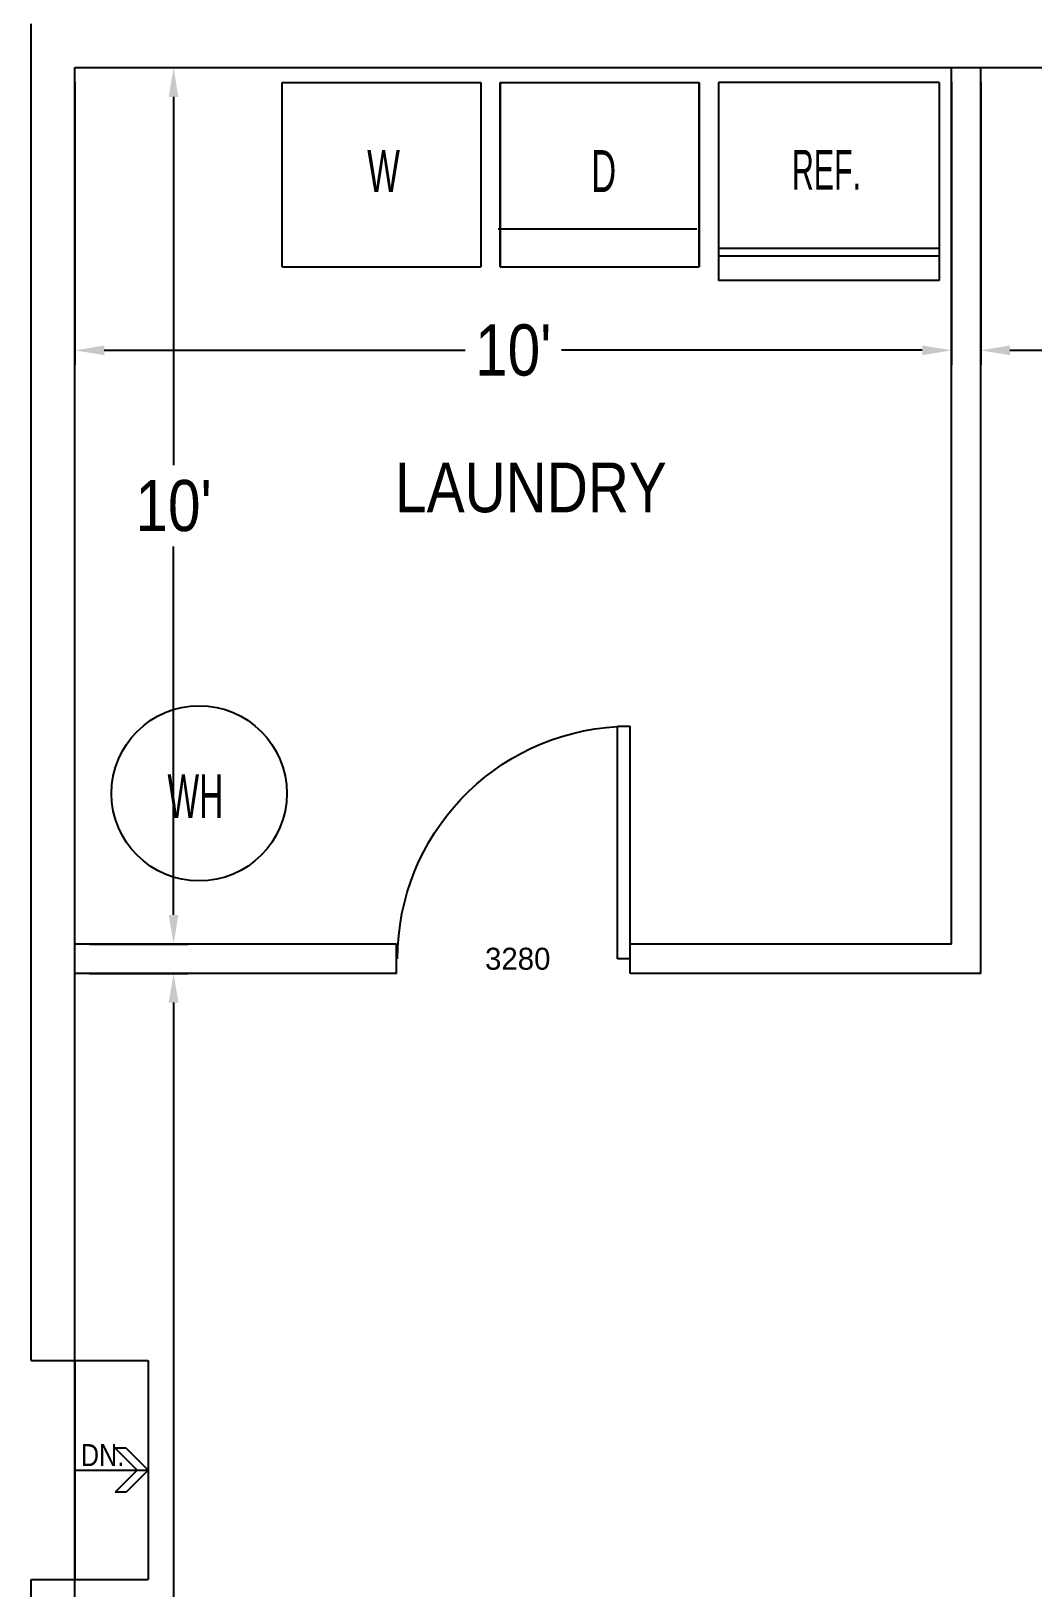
# Model space of a CAD drawing. Header units: inches. Extents: x -1842 to 12195, y -2228 to 2193.
# Drawn here: x 5038 to 5175.1, y 806.4 to 1019.5 of the extents above; entities that cross this region are included whole.
import ezdxf

# ---------------------------------------------------------------- set-up
doc = ezdxf.new("R2010")
doc.units = ezdxf.units.IN
doc.header["$LTSCALE"] = 6
doc.header["$MEASUREMENT"] = 0
for name, color, linetype in [('BUILT-INS', 13, 'Continuous'), ('CABS', 23, 'Continuous'), ('Title Block', 7, 'Continuous'), ('TITLES', 3, 'Continuous'), ('TXT', 4, 'Continuous'), ('windows', 4, 'Continuous')]:
    doc.layers.add(name, color=color, linetype=linetype)
doc.styles.add('ARCHSTYL', font='ARIALN.TTF', dxfattribs={"height": 5})
doc.styles.add('HS-DESIGN-TTLB', font='GOTHIC.TTF')
doc.styles.get("Standard").update_dxf_attribs({"font": 'ARIALN.TTF'})
doc.dimstyles.get("Standard").update_dxf_attribs({"dimtxt": 7, "dimasz": 4, "dimexe": 2, "dimexo": 2, "dimgap": 2, "dimtad": 0, "dimtih": 1, "dimtoh": 1, "dimdec": 0, "dimzin": 0, "dimdsep": 46, "dimlunit": 4, "dimtxsty": 'Standard', "dimcen": 0.09, "dimclrd": 3, "dimclre": 3, "dimclrt": 3, "dimadec": 0, "dimazin": 0, "dimtfac": 1, "dimtdec": 0, "dimtofl": 0, "dimtmove": 0, "dimatfit": 3, "dimfxl": 1, "dimtolj": 1, "dimtzin": 0, "dimarcsym": 0})

# ---------------------------------------------------------------- blocks, each defined once
blk = doc.blocks.new('door')
at = {"layer": 'windows'}
for p, q in [((9950.29, 7178.88), (9948.56, 7178.88)), ((9948.56, 7178.88), (9948.56, 7146.97)), ((9950.29, 7178.88), (9948.56, 7178.88)), ((9950.29, 7178.88), (9950.29, 7146.97)), ((9948.56, 7146.97), (9950.29, 7146.97))]:
    blk.add_line(p, q, dxfattribs=at)
blk.add_arc((9950.29, 7178.88), 31.9, 180, 266.8995, dxfattribs=at)
blk = doc.blocks.new('*D79')
at = {"layer": 'Defpoints', "color": 0, "transparency": 16777216}
for p in [(5043.96, 1014.48), (5043.96, 894.48), (5057.46, 894.48)]:
    blk.add_point(p, dxfattribs=at)
at = {"layer": 'Title Block', "color": 3, "lineweight": -2, "transparency": 16777216}
for p, q in [((5045.96, 1014.48), (5059.46, 1014.48)), ((5057.46, 1010.48), (5057.46, 960.05)), ((5057.46, 898.48), (5057.46, 948.9)), ((5045.96, 894.48), (5059.46, 894.48))]:
    blk.add_line(p, q, dxfattribs=at)
at = {"layer": 'Title Block', "color": 3, "transparency": 16777216}
for points in [[(5056.79, 1010.48), (5058.12, 1010.48), (5057.46, 1014.48)], [(5056.79, 898.48), (5058.12, 898.48), (5057.46, 894.48)]]:
    blk.add_solid(points, dxfattribs=at)
at = {"layer": 'Title Block', "color": 3, "transparency": 16777216, "insert": (5057.46, 954.48), "char_height": 7, "attachment_point": 5}
blk.add_mtext("\\A1;10'", dxfattribs=at)
blk = doc.blocks.new('*D80')
at = {"layer": 'Defpoints', "color": 0, "transparency": 16777216}
for p in [(5043.96, 1014.48), (5163.96, 1014.48), (5163.96, 975.78)]:
    blk.add_point(p, dxfattribs=at)
at = {"layer": 'Title Block', "color": 3, "lineweight": -2, "transparency": 16777216}
for p, q in [((5043.96, 1012.48), (5043.96, 973.78)), ((5163.96, 1012.48), (5163.96, 973.78)), ((5047.96, 975.78), (5097.36, 975.78)), ((5159.96, 975.78), (5110.56, 975.78))]:
    blk.add_line(p, q, dxfattribs=at)
at = {"layer": 'Title Block', "color": 3, "transparency": 16777216}
for points in [[(5047.96, 976.44), (5047.96, 975.11), (5043.96, 975.78)], [(5159.96, 976.44), (5159.96, 975.11), (5163.96, 975.78)]]:
    blk.add_solid(points, dxfattribs=at)
at = {"layer": 'Title Block', "color": 3, "transparency": 16777216, "insert": (5103.96, 975.78), "char_height": 7, "attachment_point": 5}
blk.add_mtext("\\A1;10'", dxfattribs=at)
blk = doc.blocks.new('*D76')
at = {"layer": 'Defpoints', "color": 0, "transparency": 16777216}
for p in [(5043.96, 890.48), (5043.96, 654.28), (5057.46, 654.28)]:
    blk.add_point(p, dxfattribs=at)
at = {"layer": 'Title Block', "color": 3, "lineweight": -2, "transparency": 16777216}
for p, q in [((5045.96, 890.48), (5059.46, 890.48)), ((5057.46, 886.48), (5057.46, 777.95)), ((5057.46, 658.28), (5057.46, 766.8)), ((5045.96, 654.28), (5059.46, 654.28))]:
    blk.add_line(p, q, dxfattribs=at)
at = {"layer": 'Title Block', "color": 3, "transparency": 16777216}
for points in [[(5056.79, 886.48), (5058.12, 886.48), (5057.46, 890.48)], [(5056.79, 658.28), (5058.12, 658.28), (5057.46, 654.28)]]:
    blk.add_solid(points, dxfattribs=at)
at = {"layer": 'Title Block', "color": 3, "transparency": 16777216, "insert": (5057.46, 772.38), "char_height": 7, "attachment_point": 5}
blk.add_mtext('\\A1;19\'-8"', dxfattribs=at)
blk = doc.blocks.new('*D86')
at = {"layer": 'Defpoints', "color": 0, "transparency": 16777216}
for p in [(5167.96, 1014.48), (5283.96, 1014.48), (5167.96, 975.78)]:
    blk.add_point(p, dxfattribs=at)
at = {"layer": 'Title Block', "color": 3, "lineweight": -2, "transparency": 16777216}
for p, q in [((5167.96, 1012.48), (5167.96, 973.78)), ((5283.96, 1012.48), (5283.96, 973.78)), ((5171.96, 975.78), (5216.32, 975.78)), ((5279.96, 975.78), (5235.59, 975.78))]:
    blk.add_line(p, q, dxfattribs=at)
at = {"layer": 'Title Block', "color": 3, "transparency": 16777216}
for points in [[(5171.96, 976.44), (5171.96, 975.11), (5167.96, 975.78)], [(5279.96, 976.44), (5279.96, 975.11), (5283.96, 975.78)]]:
    blk.add_solid(points, dxfattribs=at)
at = {"layer": 'Title Block', "color": 3, "transparency": 16777216, "insert": (5225.96, 975.78), "char_height": 7, "attachment_point": 5}
blk.add_mtext('\\A1;9\'-8"', dxfattribs=at)

msp = doc.modelspace()

# ---------------------------------------------------------------- linework, layer by layer
at = {"layer": 'BUILT-INS'}
for p, q in [((5072.3129589, 987.228704), (5072.3129589, 1012.435924)), ((5072.3129589, 1012.435924), (5099.5151837, 1012.435924)), ((5099.5151837, 1012.435924), (5099.5151837, 987.228704)), ((5102.1895033, 987.228704), (5102.1895033, 1012.435924)), ((5102.1895033, 1012.435924), (5129.3917281, 1012.435924)), ((5102.1895033, 1012.435924), (5102.1895033, 987.228704)), ((5102.1895033, 1012.435924), (5129.3917281, 1012.435924)), ((5129.3917281, 1012.435924), (5129.3917281, 987.228704)), ((5129.3917281, 987.228704), (5129.3917281, 1012.435924)), ((5129.0782498, 992.352597), (5101.876025, 992.352597)), ((5072.3129589, 987.228704), (5099.5151837, 987.228704)), ((5102.1895033, 987.228704), (5129.3917281, 987.228704)), ((5102.1895033, 987.228704), (5129.3917281, 987.228704))]:
    msp.add_line(p, q, dxfattribs=at)
msp.add_circle((5060.9570105, 915.1278393), 12, dxfattribs=at)
at = {"layer": 'CABS'}
for p, q in [((5162.2690932, 1012.4619836), (5132.0772221, 1012.4619836)), ((5132.0772221, 1012.4619836), (5132.0772221, 985.3591018)), ((5132.0772221, 1012.4619836), (5132.0772221, 985.3591018)), ((5162.2690932, 1012.4619836), (5162.2690932, 985.3591018)), ((5162.2690932, 989.7118606), (5132.0772221, 989.7118606)), ((5162.2690932, 988.6627734), (5132.0772221, 988.6627734)), ((5162.2690932, 985.3591018), (5132.0772221, 985.3591018))]:
    msp.add_line(p, q, dxfattribs=at)
at = {"layer": 'Title Block'}
for p, q in [((5037.9570105, 837.4778393), (5037.9570105, 1020.4778393)), ((5043.9570105, 1014.4778393), (5283.9570105, 1014.4778393)), ((5043.9570105, 654.2778393), (5043.9570105, 1014.4778393)), ((5163.9570105, 894.4778393), (5163.9570105, 1014.4778393)), ((5167.9570105, 890.4778393), (5167.9570105, 1014.4778393)), ((5087.9570105, 894.4778393), (5043.9570105, 894.4778393)), ((5087.9570105, 890.4778393), (5087.9570105, 894.4778393)), ((5163.9570105, 894.4778393), (5119.9570105, 894.4778393)), ((5119.9570105, 890.4778393), (5119.9570105, 894.4778393)), ((5087.9570105, 890.4778393), (5043.9570105, 890.4778393)), ((5167.9570105, 890.4778393), (5119.9570105, 890.4778393)), ((5037.9570105, 837.4778393), (5043.9570105, 837.4778393)), ((5043.9570105, 837.4778393), (5043.9570105, 807.4778393)), ((5043.9570105, 837.4778393), (5053.9570105, 837.4778393)), ((5053.9570105, 837.4778393), (5053.9570105, 807.4778393)), ((5037.9570105, 801.4778393), (5037.9570105, 807.4778393)), ((5037.9570105, 807.4778393), (5043.9570105, 807.4778393)), ((5043.9570105, 807.4778393), (5053.9570105, 807.4778393))]:
    msp.add_line(p, q, dxfattribs=at)
at = {"layer": 'TXT', "color": 4}
for p, q in [((5050.9570105, 825.4778393), (5049.4570105, 825.4778393)), ((5043.9570105, 822.4778393), (5053.9570105, 822.4778393)), ((5050.9570105, 819.4778393), (5049.4570105, 819.4778393))]:
    msp.add_line(p, q, dxfattribs=at)
for points in [[(5049.4570105, 825.4778393), (5052.4570105, 822.4778393), (5049.4570105, 819.4778393)], [(5050.9570105, 825.4778393), (5053.9570105, 822.4778393), (5050.9570105, 819.4778393)]]:
    msp.add_lwpolyline(points, dxfattribs=at)

# ---------------------------------------------------------------- block references
at = {"layer": 'TITLES', "xscale": -0.9981162176012902, "yscale": 0.9981162176012902, "zscale": 0.9981162176012902, "rotation": 180}
msp.add_blockref('door', (-4811.5861112, 8057.8301375), dxfattribs=at)

# ---------------------------------------------------------------- texts
at = {"attachment_point": 1}
for s, insert, char_height, width in [('\\A1;LAUNDRY', (5087.7767417, 960.4093814), 6.8007744, 110.476910075), ('\\A1;DN.', (5044.7662754, 826.0381378), 3.0096, 28.741858457)]:
    msp.add_mtext(s, dxfattribs=dict(at, insert=insert, char_height=char_height, width=width))
at = {"layer": 'CABS', "style": 'ARCHSTYL'}
for s, height, width, p in [('W', 5.7375, 0.721817, (5083.9663699, 997.453674)), ('D', 5.7375, 0.721817, (5114.6268648, 997.453674)), ('WH', 6, 0.667387, (5056.6295902, 911.7325849))]:
    msp.add_text(s, height=height, dxfattribs=dict(at, width=width)).set_placement(p)
at = {"layer": 'CABS', "width": 0.667387}
msp.add_text('REF.', height=5.44061952, dxfattribs=at).set_placement((5142.1088177, 997.7673527))
at = {"layer": 'Title Block', "insert": (5100.0974635, 893.9883845), "char_height": 3.0096, "width": 43.611515527, "attachment_point": 1, "style": 'HS-DESIGN-TTLB'}
msp.add_mtext('3280', dxfattribs=at)

# ---------------------------------------------------------------- dimensions: what is measured, and where the dimension line sits
at = {"layer": 'Title Block'}
for base, p1, p2, picture, middle in [((5057.4570105, 894.4778393), (5043.9570105, 1014.4778393), (5043.9570105, 894.4778393), '*D79', (5057.4570105, 954.4778393)), ((5057.4570105, 654.2778393), (5043.9570105, 890.4778393), (5043.9570105, 654.2778393), '*D76', (5057.4570105, 772.3778393))]:
    dim = msp.add_linear_dim(base=base, p1=p1, p2=p2, angle=90, dimstyle='Standard', dxfattribs=at)
    dim.commit()
    dim.dimension.update_dxf_attribs({"geometry": picture, "text_midpoint": middle})
for base, p1, p2, picture, middle in [((5163.9570105, 975.7778393), (5043.9570105, 1014.4778393), (5163.9570105, 1014.4778393), '*D80', (5103.9570105, 975.7778393)), ((5167.9570105, 975.7778393), (5283.9570105, 1014.4778393), (5167.9570105, 1014.4778393), '*D86', (5225.9570105, 975.7778393))]:
    dim = msp.add_linear_dim(base=base, p1=p1, p2=p2, dimstyle='Standard', dxfattribs=at)
    dim.commit()
    dim.dimension.update_dxf_attribs({"geometry": picture, "text_midpoint": middle})

doc.saveas('drawing.dxf')
